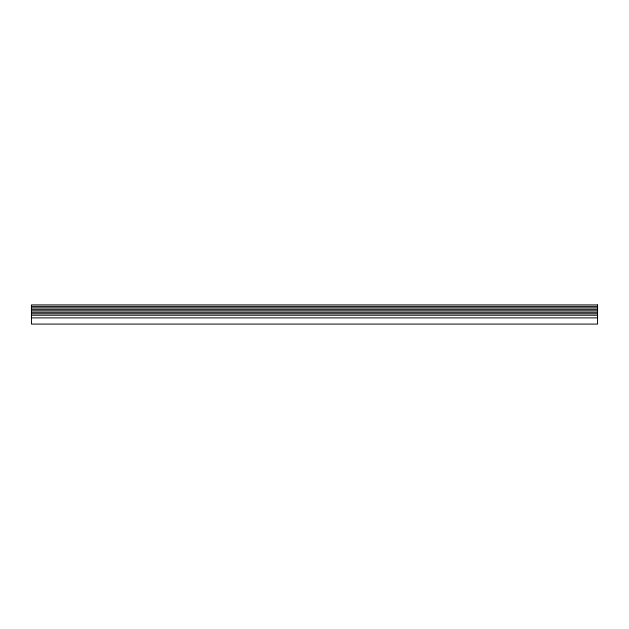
<?xml version="1.0" encoding="UTF-8"?>
<svg xmlns="http://www.w3.org/2000/svg" width="629" height="629" viewBox="0 0 629 629"><rect width="100%" height="100%" fill="white"/><g stroke="black" fill="none" stroke-linecap="round" stroke-linejoin="round"><path stroke-width="0.94" d="M31.45 305.655L31.45 324.084L597.55 324.084L597.55 305.655M31.45 306.394L597.55 306.394M31.45 307.864L597.55 307.864M31.45 309.342L597.55 309.342M31.45 310.812L597.55 310.812M31.45 312.291L597.55 312.291M31.45 313.761L597.55 313.761M31.45 315.239L597.55 315.239M597.55 304.916L31.45 304.916L31.45 317.889L597.55 317.889L597.55 304.916"/></g></svg>
